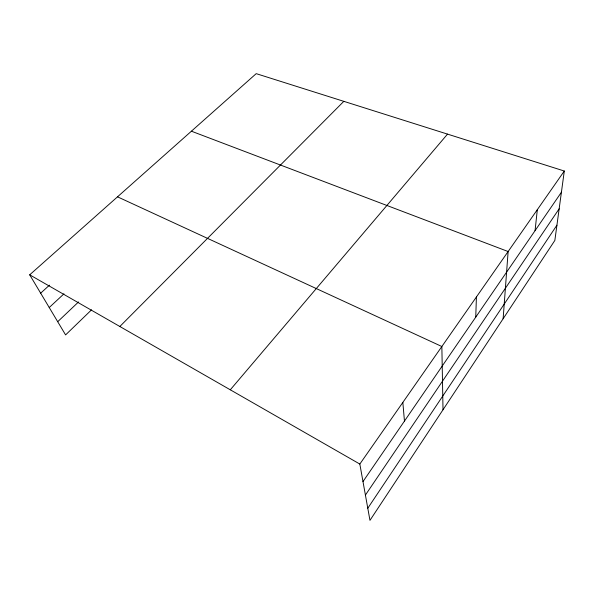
<?xml version="1.0" encoding="UTF-8"?>
<svg xmlns="http://www.w3.org/2000/svg" width="594" height="594" viewBox="0 0 594 594"><rect width="100%" height="100%" fill="white"/><g stroke="black" fill="none" stroke-linecap="round" stroke-linejoin="round"><path stroke-width="0.89" d="M475.742 317.151L476.418 296.978M503.125 318.755L508.13 251.529L191.409 131.2M535.06 230.672L537.325 209.682M564.3 171.027L554.848 240.436L369.965 520.351L359.83 464.055L564.3 171.027L256.207 73.649L29.7 274.822L65.592 334.912L91.543 309.838M367.783 508.234L556.927 225.193M365.414 495.062L559.154 208.821M362.986 481.571L561.412 192.241M230.286 389.805L447.52 134.118M119.847 326.492L343.829 101.344M57.7 321.71L78.534 301.945M49.235 307.529L63.959 293.837M40.667 293.176L49.465 285.157M117.515 196.829L441.854 346.51L443.013 409.763M29.7 274.822L359.83 464.055M402.836 402.428L404.462 421.094"/></g></svg>
